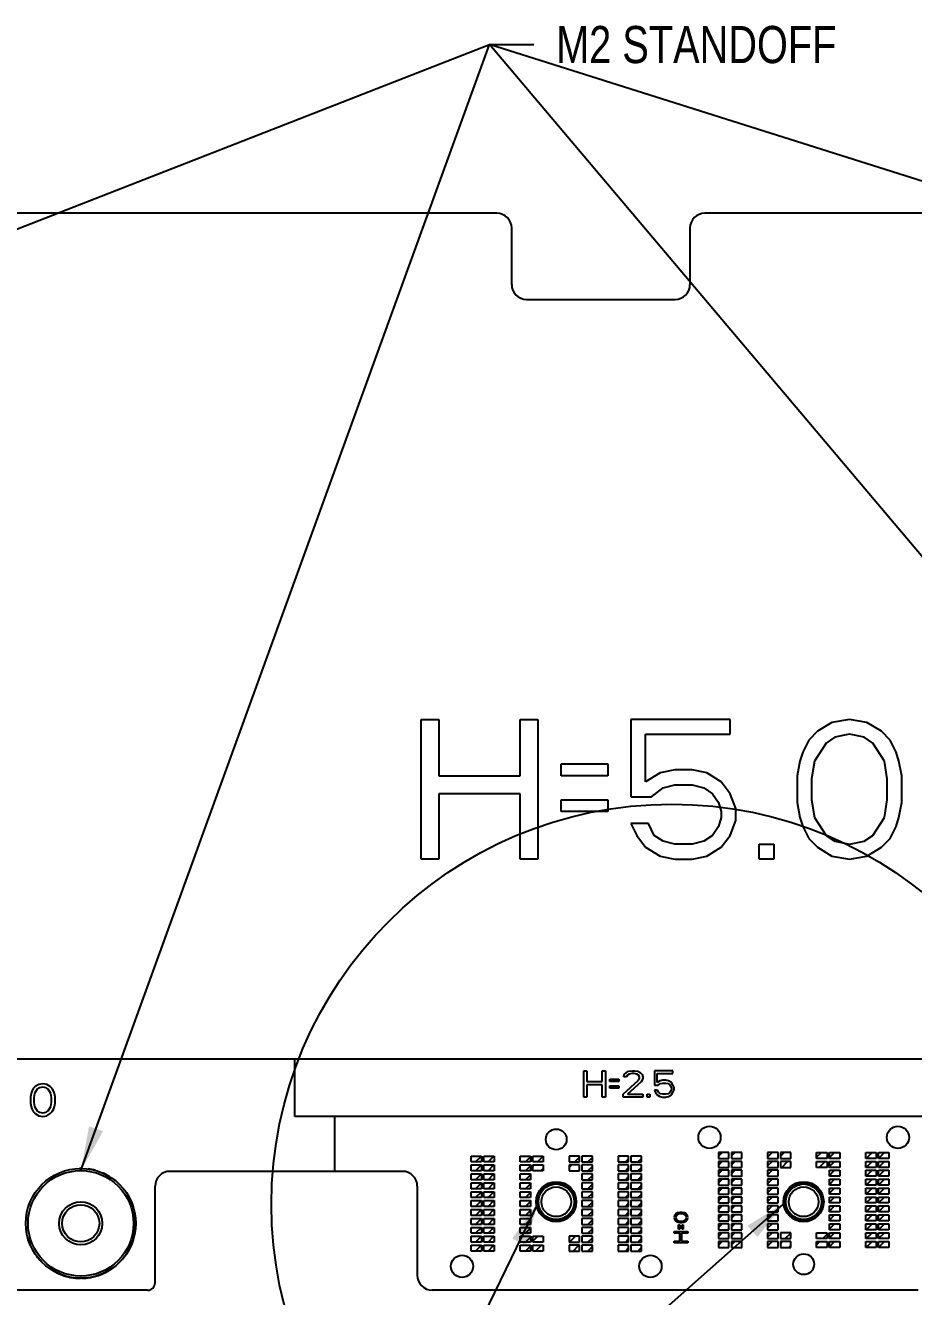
# Model space of a CAD drawing. Header units: millimetres. Extents: x 0 to 594, y 0 to 420.
# Drawn here: x 96.2 to 156, y 262.4 to 348 of the extents above; entities that cross this region are included whole.
import ezdxf

# ---------------------------------------------------------------- set-up
doc = ezdxf.new("R2010")
doc.units = ezdxf.units.MM
doc.header["$LTSCALE"] = 32.67
doc.layers.get('0').update_dxf_attribs({"linetype": 'CONTINUOUS'})
doc.layers.add('ASSEM_MEM', color=7, linetype='CONTINUOUS')
doc.styles.get("Standard").update_dxf_attribs({"font": 'txt', "width": 0.8})
doc.dimstyles.get("Standard").update_dxf_attribs({"dimtxt": 2.5, "dimasz": 3, "dimexe": 1.5, "dimexo": 1.2, "dimtad": 1, "dimdsep": 46, "dimtxsty": 'STANDARD', "dimblk": '_FILLED', "dimblk1": '_FILLED', "dimblk2": '_FILLED', "dimcen": 0.09, "dimazin": 2, "dimtol": 1, "dimtp": 0.01, "dimtm": 0.01, "dimtfac": 1, "dimtofl": 0, "dimtmove": 0, "dimatfit": 3, "dimldrblk": '_FILLED', "dimfxl": 1, "dimtolj": 1, "dimarcsym": 0})

# ---------------------------------------------------------------- blocks, each defined once
blk = doc.blocks.new('_FILLED')
at = {"color": 0, "linetype": 'BYBLOCK'}
blk.add_solid([(0, 0), (-1, 0.167), (-1, -0.167)], dxfattribs=at)

msp = doc.modelspace()

# ---------------------------------------------------------------- linework, layer by layer
at = {"color": 7, "linetype": 'CONTINUOUS'}
for centre, radius in [((139.731, 268.63), 26.941), ((99.957, 267.352), 3.7), ((99.957, 267.352), 3.55), ((131.957, 268.802), 1.25), ((131.957, 268.802), 1.2), ((131.957, 268.802), 1), ((148.607, 268.802), 1.25), ((148.607, 268.802), 1.2), ((148.607, 268.802), 1), ((99.957, 267.352), 1.45), ((99.957, 267.352), 1.25)]:
    msp.add_circle(centre, radius, dxfattribs=at)
at = {"layer": 'ASSEM_MEM', "color": 7, "linetype": 'CONTINUOUS'}
for p, q in [((127.957, 335.352), (77.507, 335.352)), ((192.157, 335.352), (141.957, 335.352)), ((128.957, 330.552), (128.957, 334.352)), ((140.957, 334.352), (140.957, 330.552)), ((129.957, 329.552), (139.957, 329.552)), ((122.871, 291.871), (122.871, 301.281)), ((122.871, 301.281), (124.047, 301.281)), ((124.047, 301.281), (124.047, 297.477)), ((129.537, 297.477), (129.537, 301.281)), ((129.537, 301.281), (130.713, 301.281)), ((130.713, 301.281), (130.713, 291.871)), ((136.986, 301.281), (136.986, 296.075)), ((143.652, 301.281), (136.986, 301.281)), ((143.652, 300.28), (143.652, 301.281)), ((151.689, 301.281), (150.513, 301.08)), ((152.866, 301.08), (151.689, 301.281)), ((149.533, 300.48), (148.945, 299.879)), ((150.513, 301.08), (149.533, 300.48)), ((153.846, 300.48), (152.866, 301.08)), ((154.434, 299.879), (153.846, 300.48)), ((137.966, 297.076), (137.966, 300.28)), ((137.966, 300.28), (143.652, 300.28)), ((148.945, 299.879), (148.553, 299.078)), ((150.121, 299.679), (149.337, 298.478)), ((150.709, 300.079), (150.121, 299.679)), ((151.689, 300.28), (150.709, 300.079)), ((152.67, 300.079), (151.689, 300.28)), ((153.258, 299.679), (152.67, 300.079)), ((154.042, 298.478), (153.258, 299.679)), ((154.826, 299.078), (154.434, 299.879)), ((148.553, 299.078), (148.357, 298.478)), ((155.022, 298.478), (154.826, 299.078)), ((132.281, 297.477), (132.281, 298.277)), ((132.281, 298.277), (135.418, 298.277)), ((135.418, 298.277), (135.418, 297.477)), ((139.927, 297.877), (138.947, 297.677)), ((141.103, 297.877), (139.927, 297.877)), ((142.083, 297.677), (141.103, 297.877)), ((148.357, 298.478), (148.161, 297.477)), ((149.337, 298.478), (149.141, 297.276)), ((154.238, 297.276), (154.042, 298.478)), ((155.218, 297.477), (155.022, 298.478)), ((124.047, 297.477), (129.537, 297.477)), ((135.418, 297.477), (132.281, 297.477)), ((138.947, 297.677), (137.966, 297.076)), ((143.064, 297.076), (142.083, 297.677)), ((143.652, 296.275), (143.064, 297.076)), ((148.161, 297.477), (148.161, 295.675)), ((149.141, 297.276), (149.141, 295.875)), ((154.238, 295.875), (154.238, 297.276)), ((155.218, 295.675), (155.218, 297.477)), ((124.047, 296.275), (124.047, 291.871)), ((129.537, 296.275), (124.047, 296.275)), ((129.537, 291.871), (129.537, 296.275)), ((138.359, 296.075), (139.143, 296.676)), ((139.143, 296.676), (139.927, 296.876)), ((139.927, 296.876), (141.103, 296.876)), ((141.103, 296.876), (141.887, 296.676)), ((141.887, 296.676), (142.475, 296.275)), ((142.475, 296.275), (142.867, 295.675)), ((144.044, 295.274), (143.652, 296.275)), ((132.281, 295.074), (132.281, 295.875)), ((132.281, 295.875), (135.418, 295.875)), ((135.418, 295.875), (135.418, 295.074)), ((136.986, 296.075), (138.359, 296.075)), ((142.867, 295.675), (143.064, 295.074)), ((144.044, 294.473), (144.044, 295.274)), ((148.161, 295.675), (148.357, 294.674)), ((149.141, 295.875), (149.337, 294.674)), ((154.042, 294.674), (154.238, 295.875)), ((155.022, 294.674), (155.218, 295.675)), ((135.418, 295.074), (132.281, 295.074)), ((143.064, 294.674), (142.867, 294.073)), ((143.064, 295.074), (143.064, 294.674)), ((143.652, 293.472), (144.044, 294.473)), ((148.357, 294.674), (148.553, 294.073)), ((149.337, 294.674), (150.121, 293.472)), ((153.258, 293.472), (154.042, 294.674)), ((154.826, 294.073), (155.022, 294.674)), ((136.986, 294.273), (137.378, 293.472)), ((138.162, 294.273), (136.986, 294.273)), ((138.555, 293.472), (138.162, 294.273)), ((142.867, 294.073), (142.475, 293.472)), ((148.553, 294.073), (148.945, 293.272)), ((154.434, 293.272), (154.826, 294.073)), ((137.378, 293.472), (137.966, 292.672)), ((139.143, 293.072), (138.555, 293.472)), ((139.927, 292.872), (139.143, 293.072)), ((141.103, 292.872), (139.927, 292.872)), ((141.887, 293.072), (141.103, 292.872)), ((142.475, 293.472), (141.887, 293.072)), ((143.064, 292.672), (143.652, 293.472)), ((145.612, 291.871), (145.612, 292.872)), ((145.612, 292.872), (146.592, 292.872)), ((146.592, 292.872), (146.592, 291.871)), ((148.945, 293.272), (149.533, 292.672)), ((150.121, 293.472), (150.709, 293.072)), ((150.709, 293.072), (151.689, 292.872)), ((151.689, 292.872), (152.67, 293.072)), ((152.67, 293.072), (153.258, 293.472)), ((153.846, 292.672), (154.434, 293.272)), ((124.047, 291.871), (122.871, 291.871)), ((130.713, 291.871), (129.537, 291.871)), ((137.966, 292.672), (138.947, 292.071)), ((138.947, 292.071), (139.927, 291.871)), ((139.927, 291.871), (141.103, 291.871)), ((141.103, 291.871), (142.083, 292.071)), ((142.083, 292.071), (143.064, 292.672)), ((146.592, 291.871), (145.612, 291.871)), ((149.533, 292.672), (150.513, 292.071)), ((150.513, 292.071), (151.689, 291.871)), ((151.689, 291.871), (152.866, 292.071)), ((152.866, 292.071), (153.846, 292.672)), ((75.507, 278.422), (167.257, 278.422)), ((114.357, 274.552), (114.357, 278.422)), ((133.804, 275.856), (133.804, 277.626)), ((133.804, 277.626), (134.025, 277.626)), ((134.025, 277.626), (134.025, 276.911)), ((135.057, 276.911), (135.057, 277.626)), ((135.057, 277.626), (135.279, 277.626)), ((135.279, 277.626), (135.279, 275.856)), ((136.496, 277.212), (136.532, 277.363)), ((136.532, 277.363), (136.68, 277.513)), ((136.68, 277.513), (136.827, 277.589)), ((136.754, 277.325), (136.68, 277.212)), ((136.864, 277.4), (136.754, 277.325)), ((136.827, 277.589), (137.086, 277.626)), ((137.049, 277.438), (136.864, 277.4)), ((137.196, 277.438), (137.049, 277.438)), ((137.086, 277.626), (137.233, 277.626)), ((137.381, 277.4), (137.196, 277.438)), ((137.233, 277.626), (137.454, 277.589)), ((137.491, 277.325), (137.381, 277.4)), ((137.454, 277.589), (137.602, 277.513)), ((137.565, 277.212), (137.491, 277.325)), ((137.602, 277.513), (137.749, 277.363)), ((137.749, 277.363), (137.786, 277.212)), ((138.561, 277.626), (138.561, 276.647)), ((139.814, 277.626), (138.561, 277.626)), ((138.745, 276.835), (138.745, 277.438)), ((138.745, 277.438), (139.814, 277.438)), ((139.814, 277.438), (139.814, 277.626)), ((96.758, 276.425), (96.667, 276.237)), ((96.896, 276.565), (96.758, 276.425)), ((97.125, 276.705), (96.896, 276.565)), ((97.171, 276.471), (97.033, 276.378)), ((97.4, 276.752), (97.125, 276.705)), ((97.4, 276.518), (97.171, 276.471)), ((97.675, 276.705), (97.4, 276.752)), ((97.629, 276.471), (97.4, 276.518)), ((97.767, 276.378), (97.629, 276.471)), ((97.904, 276.565), (97.675, 276.705)), ((98.042, 276.425), (97.904, 276.565)), ((98.133, 276.237), (98.042, 276.425)), ((134.025, 276.911), (135.057, 276.911)), ((134.025, 276.685), (134.025, 275.856)), ((135.057, 276.685), (134.025, 276.685)), ((135.057, 275.856), (135.057, 276.685)), ((135.574, 276.911), (135.574, 277.061)), ((135.574, 277.061), (136.164, 277.061)), ((136.164, 276.911), (135.574, 276.911)), ((135.574, 276.459), (135.574, 276.609)), ((135.574, 276.609), (136.164, 276.609)), ((136.164, 276.459), (135.574, 276.459)), ((136.164, 277.061), (136.164, 276.911)), ((136.164, 276.609), (136.164, 276.459)), ((136.459, 276.045), (137.491, 276.986)), ((136.68, 277.212), (136.496, 277.212)), ((137.676, 276.873), (136.754, 276.045)), ((137.491, 276.986), (137.565, 277.137)), ((137.565, 277.137), (137.565, 277.212)), ((137.749, 276.986), (137.676, 276.873)), ((137.786, 277.137), (137.749, 276.986)), ((137.786, 277.212), (137.786, 277.137)), ((138.561, 276.647), (138.819, 276.647)), ((138.929, 276.948), (138.745, 276.835)), ((138.819, 276.647), (138.966, 276.76)), ((139.114, 276.986), (138.929, 276.948)), ((138.966, 276.76), (139.114, 276.798)), ((139.335, 276.986), (139.114, 276.986)), ((139.114, 276.798), (139.335, 276.798)), ((139.519, 276.948), (139.335, 276.986)), ((139.335, 276.798), (139.482, 276.76)), ((139.482, 276.76), (139.593, 276.685)), ((139.704, 276.835), (139.519, 276.948)), ((139.593, 276.685), (139.667, 276.572)), ((139.667, 276.572), (139.704, 276.459)), ((139.814, 276.685), (139.704, 276.835)), ((139.704, 276.459), (139.704, 276.384)), ((139.888, 276.496), (139.814, 276.685)), ((139.888, 276.346), (139.888, 276.496)), ((96.621, 276.097), (96.575, 275.863)), ((96.575, 275.863), (96.575, 275.442)), ((96.667, 276.237), (96.621, 276.097)), ((96.85, 276.097), (96.804, 275.816)), ((96.804, 275.816), (96.804, 275.488)), ((97.033, 276.378), (96.85, 276.097)), ((97.95, 276.097), (97.767, 276.378)), ((97.996, 275.816), (97.95, 276.097)), ((97.996, 275.488), (97.996, 275.816)), ((98.179, 276.097), (98.133, 276.237)), ((98.225, 275.863), (98.179, 276.097)), ((98.225, 275.442), (98.225, 275.863)), ((134.025, 275.856), (133.804, 275.856)), ((135.279, 275.856), (135.057, 275.856)), ((136.459, 275.856), (136.459, 276.045)), ((137.786, 275.856), (136.459, 275.856)), ((136.754, 276.045), (137.786, 276.045)), ((137.786, 276.045), (137.786, 275.856)), ((138.081, 275.856), (138.081, 276.045)), ((138.081, 276.045), (138.266, 276.045)), ((138.266, 275.856), (138.081, 275.856)), ((138.266, 276.045), (138.266, 275.856)), ((138.561, 276.308), (138.634, 276.158)), ((138.782, 276.308), (138.561, 276.308)), ((138.634, 276.158), (138.745, 276.007)), ((138.745, 276.007), (138.929, 275.894)), ((138.856, 276.158), (138.782, 276.308)), ((138.966, 276.082), (138.856, 276.158)), ((138.929, 275.894), (139.114, 275.856)), ((139.114, 276.045), (138.966, 276.082)), ((139.335, 276.045), (139.114, 276.045)), ((139.114, 275.856), (139.335, 275.856)), ((139.482, 276.082), (139.335, 276.045)), ((139.335, 275.856), (139.519, 275.894)), ((139.593, 276.158), (139.482, 276.082)), ((139.519, 275.894), (139.704, 276.007)), ((139.667, 276.271), (139.593, 276.158)), ((139.704, 276.384), (139.667, 276.271)), ((139.704, 276.007), (139.814, 276.158)), ((139.814, 276.158), (139.888, 276.346)), ((96.575, 275.442), (96.621, 275.208)), ((96.621, 275.208), (96.667, 275.067)), ((96.667, 275.067), (96.758, 274.88)), ((96.758, 274.88), (96.896, 274.74)), ((96.804, 275.488), (96.85, 275.208)), ((96.85, 275.208), (97.033, 274.927)), ((96.896, 274.74), (97.125, 274.599)), ((97.033, 274.927), (97.171, 274.833)), ((97.171, 274.833), (97.4, 274.786)), ((97.4, 274.786), (97.629, 274.833)), ((97.629, 274.833), (97.767, 274.927)), ((97.675, 274.599), (97.904, 274.74)), ((97.767, 274.927), (97.95, 275.208)), ((97.904, 274.74), (98.042, 274.88)), ((97.95, 275.208), (97.996, 275.488)), ((98.042, 274.88), (98.133, 275.067)), ((98.133, 275.067), (98.179, 275.208)), ((98.179, 275.208), (98.225, 275.442)), ((97.125, 274.599), (97.4, 274.552)), ((97.4, 274.552), (97.675, 274.599)), ((167.257, 274.552), (114.357, 274.552)), ((117.057, 270.852), (117.057, 274.552)), ((126.227, 271.482), (126.227, 271.882)), ((126.227, 271.882), (126.927, 271.882)), ((126.927, 271.482), (126.227, 271.482)), ((126.527, 271.482), (126.927, 271.882)), ((126.927, 271.882), (126.927, 271.482)), ((127.087, 271.482), (127.087, 271.882)), ((127.087, 271.882), (127.787, 271.882)), ((127.787, 271.482), (127.087, 271.482)), ((127.367, 271.482), (127.767, 271.882)), ((127.787, 271.882), (127.787, 271.482)), ((129.527, 271.482), (129.527, 271.882)), ((129.527, 271.882), (130.227, 271.882)), ((130.227, 271.482), (129.527, 271.482)), ((129.887, 271.482), (130.227, 271.822)), ((130.227, 271.882), (130.227, 271.482)), ((130.387, 271.482), (130.387, 271.882)), ((130.387, 271.882), (131.087, 271.882)), ((131.087, 271.482), (130.387, 271.482)), ((130.687, 271.482), (131.087, 271.882)), ((131.087, 271.882), (131.087, 271.482)), ((132.827, 271.882), (132.827, 271.482)), ((133.527, 271.882), (132.827, 271.882)), ((132.827, 271.482), (133.527, 271.482)), ((133.207, 271.482), (133.527, 271.802)), ((133.527, 271.482), (133.527, 271.882)), ((133.687, 271.882), (133.687, 271.482)), ((134.387, 271.882), (133.687, 271.882)), ((133.687, 271.482), (134.387, 271.482)), ((134.088, 271.482), (134.387, 271.782)), ((134.387, 271.482), (134.387, 271.882)), ((136.127, 271.842), (136.168, 271.882)), ((136.127, 271.882), (136.127, 271.482)), ((136.827, 271.882), (136.127, 271.882)), ((136.127, 271.482), (136.827, 271.482)), ((136.608, 271.482), (136.827, 271.702)), ((136.827, 271.482), (136.827, 271.882)), ((136.987, 271.862), (137.008, 271.882)), ((136.987, 271.882), (136.987, 271.482)), ((137.687, 271.882), (136.987, 271.882)), ((136.987, 271.482), (137.687, 271.482)), ((137.448, 271.482), (137.687, 271.722)), ((137.687, 271.482), (137.687, 271.882)), ((142.882, 271.876), (143.128, 272.122)), ((142.882, 272.122), (142.882, 271.722)), ((143.582, 272.122), (142.882, 272.122)), ((142.882, 271.722), (143.582, 271.722)), ((142.882, 271.276), (143.128, 271.522)), ((142.882, 271.522), (142.882, 271.122)), ((143.582, 271.522), (142.882, 271.522)), ((143.568, 271.722), (143.582, 271.736)), ((143.582, 271.722), (143.582, 272.122)), ((143.582, 271.122), (143.582, 271.522)), ((143.742, 271.896), (143.968, 272.122)), ((143.742, 272.122), (143.742, 271.722)), ((144.442, 272.122), (143.742, 272.122)), ((143.742, 271.722), (144.442, 271.722)), ((143.742, 271.296), (143.968, 271.522)), ((143.742, 271.522), (143.742, 271.122)), ((144.442, 271.522), (143.742, 271.522)), ((144.408, 271.722), (144.442, 271.756)), ((144.442, 271.722), (144.442, 272.122)), ((144.442, 271.122), (144.442, 271.522)), ((146.182, 271.816), (146.488, 272.122)), ((146.182, 272.122), (146.182, 271.722)), ((146.882, 272.122), (146.182, 272.122)), ((146.182, 271.722), (146.882, 271.722)), ((146.182, 271.216), (146.488, 271.522)), ((146.182, 271.522), (146.182, 271.122)), ((146.882, 271.522), (146.182, 271.522)), ((146.882, 271.722), (146.882, 272.122)), ((146.882, 271.122), (146.882, 271.522)), ((147.042, 271.876), (147.288, 272.122)), ((147.042, 272.122), (147.042, 271.722)), ((147.742, 272.122), (147.042, 272.122)), ((147.042, 271.722), (147.742, 271.722)), ((147.042, 271.522), (147.042, 271.122)), ((147.742, 271.522), (147.042, 271.522)), ((147.128, 271.122), (147.528, 271.522)), ((147.728, 271.722), (147.742, 271.736)), ((147.742, 271.722), (147.742, 272.122)), ((147.742, 271.122), (147.742, 271.522)), ((149.482, 271.796), (149.808, 272.122)), ((149.482, 271.722), (149.482, 272.122)), ((149.482, 272.122), (150.182, 272.122)), ((150.182, 271.722), (149.482, 271.722)), ((149.482, 271.122), (149.482, 271.522)), ((149.482, 271.522), (150.182, 271.522)), ((149.648, 271.122), (150.048, 271.522)), ((150.182, 272.122), (150.182, 271.722)), ((150.182, 271.522), (150.182, 271.122)), ((150.342, 271.776), (150.688, 272.122)), ((150.342, 271.722), (150.342, 272.122)), ((150.342, 272.122), (151.042, 272.122)), ((151.042, 271.722), (150.342, 271.722)), ((150.342, 271.176), (150.688, 271.522)), ((150.342, 271.122), (150.342, 271.522)), ((150.342, 271.522), (151.042, 271.522)), ((151.042, 272.122), (151.042, 271.722)), ((151.042, 271.522), (151.042, 271.122)), ((152.782, 271.722), (152.782, 272.122)), ((152.782, 272.122), (153.482, 272.122)), ((153.482, 271.722), (152.782, 271.722)), ((152.782, 271.122), (152.782, 271.522)), ((152.782, 271.522), (153.482, 271.522)), ((152.809, 271.722), (153.209, 272.122)), ((152.809, 271.122), (153.209, 271.522)), ((153.482, 272.122), (153.482, 271.722)), ((153.482, 271.522), (153.482, 271.122)), ((153.642, 271.722), (153.642, 272.122)), ((153.642, 272.122), (154.342, 272.122)), ((154.342, 271.722), (153.642, 271.722)), ((153.642, 271.122), (153.642, 271.522)), ((153.642, 271.522), (154.342, 271.522)), ((153.649, 271.722), (154.049, 272.122)), ((153.649, 271.122), (154.049, 271.522)), ((154.342, 272.122), (154.342, 271.722)), ((154.342, 271.522), (154.342, 271.122)), ((121.607, 270.852), (105.957, 270.852)), ((126.227, 270.882), (126.227, 271.282)), ((126.227, 271.282), (126.927, 271.282)), ((126.927, 270.882), (126.227, 270.882)), ((126.227, 270.282), (126.227, 270.682)), ((126.227, 270.682), (126.927, 270.682)), ((126.527, 270.882), (126.927, 271.282)), ((126.527, 270.282), (126.927, 270.682)), ((126.927, 271.282), (126.927, 270.882)), ((126.927, 270.682), (126.927, 270.282)), ((127.087, 270.882), (127.087, 271.282)), ((127.087, 271.282), (127.787, 271.282)), ((127.787, 270.882), (127.087, 270.882)), ((127.087, 270.282), (127.087, 270.682)), ((127.087, 270.682), (127.787, 270.682)), ((127.367, 270.882), (127.767, 271.282)), ((127.367, 270.282), (127.767, 270.682)), ((127.787, 271.282), (127.787, 270.882)), ((127.787, 270.682), (127.787, 270.282)), ((129.527, 270.882), (129.527, 271.282)), ((129.527, 271.282), (130.227, 271.282)), ((130.227, 270.882), (129.527, 270.882)), ((129.527, 270.282), (129.527, 270.682)), ((129.527, 270.682), (130.227, 270.682)), ((129.887, 270.882), (130.227, 271.222)), ((129.887, 270.282), (130.227, 270.622)), ((130.227, 271.282), (130.227, 270.882)), ((130.227, 270.682), (130.227, 270.282)), ((130.387, 271.182), (130.487, 271.282)), ((130.387, 270.882), (130.387, 271.282)), ((130.387, 271.282), (131.087, 271.282)), ((131.087, 270.882), (130.387, 270.882)), ((130.927, 270.882), (131.087, 271.042)), ((131.087, 271.282), (131.087, 270.882)), ((132.827, 271.102), (133.007, 271.282)), ((132.827, 271.282), (132.827, 270.882)), ((133.527, 271.282), (132.827, 271.282)), ((132.827, 270.882), (133.527, 270.882)), ((133.447, 270.882), (133.527, 270.962)), ((133.527, 270.882), (133.527, 271.282)), ((133.687, 271.282), (133.687, 270.882)), ((134.387, 271.282), (133.687, 271.282)), ((133.687, 270.882), (134.387, 270.882)), ((133.687, 270.682), (133.687, 270.282)), ((134.387, 270.682), (133.687, 270.682)), ((134.088, 270.882), (134.387, 271.182)), ((134.088, 270.282), (134.387, 270.582)), ((134.387, 270.882), (134.387, 271.282)), ((134.387, 270.282), (134.387, 270.682)), ((136.127, 271.242), (136.168, 271.282)), ((136.127, 271.282), (136.127, 270.882)), ((136.827, 271.282), (136.127, 271.282)), ((136.127, 270.882), (136.827, 270.882)), ((136.127, 270.642), (136.168, 270.682)), ((136.127, 270.682), (136.127, 270.282)), ((136.827, 270.682), (136.127, 270.682)), ((136.608, 270.882), (136.827, 271.102)), ((136.608, 270.282), (136.827, 270.502)), ((136.827, 270.882), (136.827, 271.282)), ((136.827, 270.282), (136.827, 270.682)), ((136.987, 271.262), (137.008, 271.282)), ((136.987, 271.282), (136.987, 270.882)), ((137.687, 271.282), (136.987, 271.282)), ((136.987, 270.882), (137.687, 270.882)), ((136.987, 270.662), (137.008, 270.682)), ((136.987, 270.682), (136.987, 270.282)), ((137.687, 270.682), (136.987, 270.682)), ((137.448, 270.882), (137.687, 271.122)), ((137.448, 270.282), (137.687, 270.522)), ((137.687, 270.882), (137.687, 271.282)), ((137.687, 270.282), (137.687, 270.682)), ((142.882, 271.122), (143.582, 271.122)), ((142.882, 270.676), (143.128, 270.922)), ((142.882, 270.922), (142.882, 270.522)), ((143.582, 270.922), (142.882, 270.922)), ((142.882, 270.522), (143.582, 270.522)), ((143.568, 271.122), (143.582, 271.136)), ((143.568, 270.522), (143.582, 270.536)), ((143.582, 270.522), (143.582, 270.922)), ((143.742, 271.122), (144.442, 271.122)), ((143.742, 270.696), (143.968, 270.922)), ((143.742, 270.922), (143.742, 270.522)), ((144.442, 270.922), (143.742, 270.922)), ((143.742, 270.522), (144.442, 270.522)), ((144.408, 271.122), (144.442, 271.156)), ((144.408, 270.522), (144.442, 270.556)), ((144.442, 270.522), (144.442, 270.922)), ((146.182, 271.122), (146.882, 271.122)), ((146.182, 270.616), (146.488, 270.922)), ((146.182, 270.922), (146.182, 270.522)), ((146.882, 270.922), (146.182, 270.922)), ((146.182, 270.522), (146.882, 270.522)), ((146.882, 270.522), (146.882, 270.922)), ((147.042, 271.122), (147.742, 271.122)), ((150.182, 271.122), (149.482, 271.122)), ((151.042, 271.122), (150.342, 271.122)), ((150.342, 270.576), (150.688, 270.922)), ((150.342, 270.522), (150.342, 270.922)), ((150.342, 270.922), (151.042, 270.922)), ((151.042, 270.522), (150.342, 270.522)), ((151.042, 270.922), (151.042, 270.522)), ((153.482, 271.122), (152.782, 271.122)), ((152.782, 270.522), (152.782, 270.922)), ((152.782, 270.922), (153.482, 270.922)), ((153.482, 270.522), (152.782, 270.522)), ((152.809, 270.522), (153.209, 270.922)), ((153.482, 270.922), (153.482, 270.522)), ((154.342, 271.122), (153.642, 271.122)), ((153.642, 270.522), (153.642, 270.922)), ((153.642, 270.922), (154.342, 270.922)), ((154.342, 270.522), (153.642, 270.522)), ((153.649, 270.522), (154.049, 270.922)), ((154.342, 270.922), (154.342, 270.522)), ((104.957, 263.352), (104.957, 269.852)), ((122.607, 269.852), (122.607, 263.852)), ((126.927, 270.282), (126.227, 270.282)), ((126.227, 269.682), (126.227, 270.082)), ((126.227, 270.082), (126.927, 270.082)), ((126.927, 269.682), (126.227, 269.682)), ((126.527, 269.682), (126.927, 270.082)), ((126.927, 270.082), (126.927, 269.682)), ((127.787, 270.282), (127.087, 270.282)), ((127.087, 269.682), (127.087, 270.082)), ((127.087, 270.082), (127.787, 270.082)), ((127.787, 269.682), (127.087, 269.682)), ((127.367, 269.682), (127.767, 270.082)), ((127.787, 270.082), (127.787, 269.682)), ((130.227, 270.282), (129.527, 270.282)), ((129.527, 269.682), (129.527, 270.082)), ((129.527, 270.082), (130.227, 270.082)), ((130.227, 269.682), (129.527, 269.682)), ((129.887, 269.682), (130.227, 270.022)), ((130.227, 270.082), (130.227, 269.682)), ((133.687, 270.282), (134.387, 270.282)), ((133.687, 270.082), (133.687, 269.682)), ((134.387, 270.082), (133.687, 270.082)), ((133.687, 269.682), (134.387, 269.682)), ((134.088, 269.682), (134.387, 269.982)), ((134.387, 269.682), (134.387, 270.082)), ((136.127, 270.282), (136.827, 270.282)), ((136.127, 270.042), (136.168, 270.082)), ((136.127, 270.082), (136.127, 269.682)), ((136.827, 270.082), (136.127, 270.082)), ((136.127, 269.682), (136.827, 269.682)), ((136.608, 269.682), (136.827, 269.902)), ((136.827, 269.682), (136.827, 270.082)), ((136.987, 270.282), (137.687, 270.282)), ((136.987, 270.062), (137.008, 270.082)), ((136.987, 270.082), (136.987, 269.682)), ((137.687, 270.082), (136.987, 270.082)), ((136.987, 269.682), (137.687, 269.682)), ((137.448, 269.682), (137.687, 269.922)), ((137.687, 269.682), (137.687, 270.082)), ((142.882, 270.076), (143.128, 270.322)), ((142.882, 270.322), (142.882, 269.922)), ((143.582, 270.322), (142.882, 270.322)), ((142.882, 269.922), (143.582, 269.922)), ((142.882, 269.476), (143.128, 269.722)), ((142.882, 269.722), (142.882, 269.322)), ((143.582, 269.722), (142.882, 269.722)), ((143.568, 269.922), (143.582, 269.936)), ((143.582, 269.922), (143.582, 270.322)), ((143.582, 269.322), (143.582, 269.722)), ((143.742, 270.096), (143.968, 270.322)), ((143.742, 270.322), (143.742, 269.922)), ((144.442, 270.322), (143.742, 270.322)), ((143.742, 269.922), (144.442, 269.922)), ((143.742, 269.496), (143.968, 269.722)), ((143.742, 269.722), (143.742, 269.322)), ((144.442, 269.722), (143.742, 269.722)), ((144.408, 269.922), (144.442, 269.956)), ((144.442, 269.922), (144.442, 270.322)), ((144.442, 269.322), (144.442, 269.722)), ((146.182, 270.016), (146.488, 270.322)), ((146.182, 270.322), (146.182, 269.922)), ((146.882, 270.322), (146.182, 270.322)), ((146.182, 269.922), (146.882, 269.922)), ((146.182, 269.416), (146.488, 269.722)), ((146.182, 269.722), (146.182, 269.322)), ((146.882, 269.722), (146.182, 269.722)), ((146.882, 269.922), (146.882, 270.322)), ((146.882, 269.322), (146.882, 269.722)), ((150.342, 269.976), (150.688, 270.322)), ((150.342, 269.922), (150.342, 270.322)), ((150.342, 270.322), (151.042, 270.322)), ((151.042, 269.922), (150.342, 269.922)), ((150.342, 269.376), (150.688, 269.722)), ((150.342, 269.322), (150.342, 269.722)), ((150.342, 269.722), (151.042, 269.722)), ((151.042, 270.322), (151.042, 269.922)), ((151.042, 269.722), (151.042, 269.322)), ((152.782, 269.922), (152.782, 270.322)), ((152.782, 270.322), (153.482, 270.322)), ((153.482, 269.922), (152.782, 269.922)), ((152.782, 269.322), (152.782, 269.722)), ((152.782, 269.722), (153.482, 269.722)), ((152.809, 269.922), (153.209, 270.322)), ((152.809, 269.322), (153.209, 269.722)), ((153.482, 270.322), (153.482, 269.922)), ((153.482, 269.722), (153.482, 269.322)), ((153.642, 269.922), (153.642, 270.322)), ((153.642, 270.322), (154.342, 270.322)), ((154.342, 269.922), (153.642, 269.922)), ((153.642, 269.322), (153.642, 269.722)), ((153.642, 269.722), (154.342, 269.722)), ((153.649, 269.922), (154.049, 270.322)), ((153.649, 269.322), (154.049, 269.722)), ((154.342, 270.322), (154.342, 269.922)), ((154.342, 269.722), (154.342, 269.322)), ((126.227, 269.082), (126.227, 269.482)), ((126.227, 269.482), (126.927, 269.482)), ((126.927, 269.082), (126.227, 269.082)), ((126.227, 268.482), (126.227, 268.882)), ((126.227, 268.882), (126.927, 268.882)), ((126.527, 269.082), (126.927, 269.482)), ((126.527, 268.482), (126.927, 268.882)), ((126.927, 269.482), (126.927, 269.082)), ((126.927, 268.882), (126.927, 268.482)), ((127.087, 269.082), (127.087, 269.482)), ((127.087, 269.482), (127.787, 269.482)), ((127.787, 269.082), (127.087, 269.082)), ((127.087, 268.482), (127.087, 268.882)), ((127.087, 268.882), (127.787, 268.882)), ((127.367, 269.082), (127.767, 269.482)), ((127.367, 268.482), (127.767, 268.882)), ((127.787, 269.482), (127.787, 269.082)), ((127.787, 268.882), (127.787, 268.482)), ((129.527, 269.082), (129.527, 269.482)), ((129.527, 269.482), (130.227, 269.482)), ((130.227, 269.082), (129.527, 269.082)), ((129.527, 268.482), (129.527, 268.882)), ((129.527, 268.882), (130.227, 268.882)), ((129.887, 269.082), (130.227, 269.422)), ((129.887, 268.482), (130.227, 268.822)), ((130.227, 269.482), (130.227, 269.082)), ((130.227, 268.882), (130.227, 268.482)), ((133.687, 269.482), (133.687, 269.082)), ((134.387, 269.482), (133.687, 269.482)), ((133.687, 269.082), (134.387, 269.082)), ((133.687, 268.882), (133.687, 268.482)), ((134.387, 268.882), (133.687, 268.882)), ((134.088, 269.082), (134.387, 269.382)), ((134.088, 268.482), (134.387, 268.782)), ((134.387, 269.082), (134.387, 269.482)), ((134.387, 268.482), (134.387, 268.882)), ((136.127, 269.442), (136.168, 269.482)), ((136.127, 269.482), (136.127, 269.082)), ((136.827, 269.482), (136.127, 269.482)), ((136.127, 269.082), (136.827, 269.082)), ((136.127, 268.842), (136.168, 268.882)), ((136.127, 268.882), (136.127, 268.482)), ((136.827, 268.882), (136.127, 268.882)), ((136.608, 269.082), (136.827, 269.302)), ((136.827, 269.082), (136.827, 269.482)), ((136.827, 268.482), (136.827, 268.882)), ((136.987, 269.462), (137.008, 269.482)), ((136.987, 269.482), (136.987, 269.082)), ((137.687, 269.482), (136.987, 269.482)), ((136.987, 269.082), (137.687, 269.082)), ((136.987, 268.862), (137.008, 268.882)), ((136.987, 268.882), (136.987, 268.482)), ((137.687, 268.882), (136.987, 268.882)), ((137.448, 269.082), (137.687, 269.322)), ((137.448, 268.482), (137.687, 268.722)), ((137.687, 269.082), (137.687, 269.482)), ((137.687, 268.482), (137.687, 268.882)), ((142.882, 269.322), (143.582, 269.322)), ((142.882, 268.876), (143.128, 269.122)), ((142.882, 269.122), (142.882, 268.722)), ((143.582, 269.122), (142.882, 269.122)), ((142.882, 268.722), (143.582, 268.722)), ((143.568, 269.322), (143.582, 269.336)), ((143.568, 268.722), (143.582, 268.736)), ((143.582, 268.722), (143.582, 269.122)), ((143.742, 269.322), (144.442, 269.322)), ((143.742, 268.896), (143.968, 269.122)), ((143.742, 269.122), (143.742, 268.722)), ((144.442, 269.122), (143.742, 269.122)), ((143.742, 268.722), (144.442, 268.722)), ((144.408, 269.322), (144.442, 269.356)), ((144.408, 268.722), (144.442, 268.756)), ((144.442, 268.722), (144.442, 269.122)), ((146.182, 269.322), (146.882, 269.322)), ((146.182, 268.816), (146.488, 269.122)), ((146.182, 269.122), (146.182, 268.722)), ((146.882, 269.122), (146.182, 269.122)), ((146.182, 268.722), (146.882, 268.722)), ((146.882, 268.722), (146.882, 269.122)), ((151.042, 269.322), (150.342, 269.322)), ((150.342, 268.776), (150.688, 269.122)), ((150.342, 268.722), (150.342, 269.122)), ((150.342, 269.122), (151.042, 269.122)), ((151.042, 268.722), (150.342, 268.722)), ((151.042, 269.122), (151.042, 268.722)), ((153.482, 269.322), (152.782, 269.322)), ((152.782, 268.722), (152.782, 269.122)), ((152.782, 269.122), (153.482, 269.122)), ((153.482, 268.722), (152.782, 268.722)), ((152.809, 268.722), (153.209, 269.122)), ((153.482, 269.122), (153.482, 268.722)), ((154.342, 269.322), (153.642, 269.322)), ((153.642, 268.722), (153.642, 269.122)), ((153.642, 269.122), (154.342, 269.122)), ((154.342, 268.722), (153.642, 268.722)), ((153.649, 268.722), (154.049, 269.122)), ((154.342, 269.122), (154.342, 268.722)), ((126.927, 268.482), (126.227, 268.482)), ((126.227, 267.882), (126.227, 268.282)), ((126.227, 268.282), (126.927, 268.282)), ((126.927, 267.882), (126.227, 267.882)), ((126.527, 267.882), (126.927, 268.282)), ((126.927, 268.282), (126.927, 267.882)), ((127.787, 268.482), (127.087, 268.482)), ((127.087, 267.882), (127.087, 268.282)), ((127.087, 268.282), (127.787, 268.282)), ((127.787, 267.882), (127.087, 267.882)), ((127.367, 267.882), (127.767, 268.282)), ((127.787, 268.282), (127.787, 267.882)), ((130.227, 268.482), (129.527, 268.482)), ((129.527, 267.882), (129.527, 268.282)), ((129.527, 268.282), (130.227, 268.282)), ((130.227, 267.882), (129.527, 267.882)), ((129.887, 267.882), (130.227, 268.222)), ((130.227, 268.282), (130.227, 267.882)), ((133.687, 268.482), (134.387, 268.482)), ((133.687, 268.282), (133.687, 267.882)), ((134.387, 268.282), (133.687, 268.282)), ((133.687, 267.882), (134.387, 267.882)), ((134.088, 267.882), (134.387, 268.182)), ((134.387, 267.882), (134.387, 268.282)), ((136.127, 268.482), (136.827, 268.482)), ((136.127, 268.242), (136.168, 268.282)), ((136.127, 268.282), (136.127, 267.882)), ((136.827, 268.282), (136.127, 268.282)), ((136.127, 267.882), (136.827, 267.882)), ((136.608, 268.482), (136.827, 268.702)), ((136.608, 267.882), (136.827, 268.102)), ((136.827, 267.882), (136.827, 268.282)), ((136.987, 268.482), (137.687, 268.482)), ((136.987, 268.262), (137.008, 268.282)), ((136.987, 268.282), (136.987, 267.882)), ((137.687, 268.282), (136.987, 268.282)), ((136.987, 267.882), (137.687, 267.882)), ((137.448, 267.882), (137.687, 268.122)), ((137.687, 267.882), (137.687, 268.282)), ((139.978, 267.956), (139.92, 267.861)), ((140.036, 268.013), (139.978, 267.956)), ((140.055, 267.899), (140.017, 267.842)), ((140.113, 268.051), (140.036, 268.013)), ((140.171, 267.975), (140.055, 267.899)), ((140.171, 268.069), (140.113, 268.051)), ((140.268, 268.088), (140.171, 268.069)), ((140.288, 267.994), (140.171, 267.975)), ((140.442, 268.088), (140.268, 268.088)), ((140.423, 267.994), (140.288, 267.994)), ((140.539, 267.975), (140.423, 267.994)), ((140.539, 268.069), (140.442, 268.088)), ((140.597, 268.051), (140.539, 268.069)), ((140.655, 267.899), (140.539, 267.975)), ((140.675, 268.013), (140.597, 268.051)), ((140.694, 267.842), (140.655, 267.899)), ((140.733, 267.956), (140.675, 268.013)), ((140.791, 267.861), (140.733, 267.956)), ((142.882, 268.276), (143.128, 268.522)), ((142.882, 268.522), (142.882, 268.122)), ((143.582, 268.522), (142.882, 268.522)), ((142.882, 268.122), (143.582, 268.122)), ((142.882, 267.676), (143.128, 267.922)), ((142.882, 267.922), (142.882, 267.522)), ((143.582, 267.922), (142.882, 267.922)), ((143.568, 268.122), (143.582, 268.136)), ((143.582, 268.122), (143.582, 268.522)), ((143.582, 267.522), (143.582, 267.922)), ((143.742, 268.296), (143.968, 268.522)), ((143.742, 268.522), (143.742, 268.122)), ((144.442, 268.522), (143.742, 268.522)), ((143.742, 268.122), (144.442, 268.122)), ((143.742, 267.696), (143.968, 267.922)), ((143.742, 267.922), (143.742, 267.522)), ((144.442, 267.922), (143.742, 267.922)), ((144.408, 268.122), (144.442, 268.156)), ((144.442, 268.122), (144.442, 268.522)), ((144.442, 267.522), (144.442, 267.922)), ((146.182, 268.216), (146.488, 268.522)), ((146.182, 268.522), (146.182, 268.122)), ((146.882, 268.522), (146.182, 268.522)), ((146.182, 268.122), (146.882, 268.122)), ((146.182, 267.616), (146.488, 267.922)), ((146.182, 267.922), (146.182, 267.522)), ((146.882, 267.922), (146.182, 267.922)), ((146.882, 268.122), (146.882, 268.522)), ((146.882, 267.522), (146.882, 267.922)), ((150.342, 268.176), (150.688, 268.522)), ((150.342, 268.122), (150.342, 268.522)), ((150.342, 268.522), (151.042, 268.522)), ((151.042, 268.122), (150.342, 268.122)), ((150.342, 267.576), (150.688, 267.922)), ((150.342, 267.522), (150.342, 267.922)), ((150.342, 267.922), (151.042, 267.922)), ((151.042, 268.522), (151.042, 268.122)), ((151.042, 267.922), (151.042, 267.522)), ((152.782, 268.122), (152.782, 268.522)), ((152.782, 268.522), (153.482, 268.522)), ((153.482, 268.122), (152.782, 268.122)), ((152.782, 267.522), (152.782, 267.922)), ((152.782, 267.922), (153.482, 267.922)), ((152.809, 268.122), (153.209, 268.522)), ((152.809, 267.522), (153.209, 267.922)), ((153.482, 268.522), (153.482, 268.122)), ((153.482, 267.922), (153.482, 267.522)), ((153.642, 268.122), (153.642, 268.522)), ((153.642, 268.522), (154.342, 268.522)), ((154.342, 268.122), (153.642, 268.122)), ((153.642, 267.522), (153.642, 267.922)), ((153.642, 267.922), (154.342, 267.922)), ((153.649, 268.122), (154.049, 268.522)), ((153.649, 267.522), (154.049, 267.922)), ((154.342, 268.522), (154.342, 268.122)), ((154.342, 267.922), (154.342, 267.522)), ((126.227, 267.282), (126.227, 267.682)), ((126.227, 267.682), (126.927, 267.682)), ((126.927, 267.282), (126.227, 267.282)), ((126.227, 266.682), (126.227, 267.082)), ((126.227, 267.082), (126.927, 267.082)), ((126.527, 267.282), (126.927, 267.682)), ((126.527, 266.682), (126.927, 267.082)), ((126.927, 267.682), (126.927, 267.282)), ((126.927, 267.082), (126.927, 266.682)), ((127.087, 267.282), (127.087, 267.682)), ((127.087, 267.682), (127.787, 267.682)), ((127.787, 267.282), (127.087, 267.282)), ((127.087, 266.682), (127.087, 267.082)), ((127.087, 267.082), (127.787, 267.082)), ((127.367, 267.282), (127.767, 267.682)), ((127.367, 266.682), (127.767, 267.082)), ((127.787, 267.682), (127.787, 267.282)), ((127.787, 267.082), (127.787, 266.682)), ((129.527, 267.282), (129.527, 267.682)), ((129.527, 267.682), (130.227, 267.682)), ((130.227, 267.282), (129.527, 267.282)), ((129.527, 266.682), (129.527, 267.082)), ((129.527, 267.082), (130.227, 267.082)), ((129.887, 267.282), (130.227, 267.622)), ((129.887, 266.682), (130.227, 267.022)), ((130.227, 267.682), (130.227, 267.282)), ((130.227, 267.082), (130.227, 266.682)), ((133.687, 267.682), (133.687, 267.282)), ((134.387, 267.682), (133.687, 267.682)), ((133.687, 267.282), (134.387, 267.282)), ((133.687, 267.082), (133.687, 266.682)), ((134.387, 267.082), (133.687, 267.082)), ((134.088, 267.282), (134.387, 267.582)), ((134.387, 267.282), (134.387, 267.682)), ((134.387, 266.682), (134.387, 267.082)), ((136.127, 267.642), (136.168, 267.682)), ((136.127, 267.682), (136.127, 267.282)), ((136.827, 267.682), (136.127, 267.682)), ((136.127, 267.282), (136.827, 267.282)), ((136.127, 267.042), (136.168, 267.082)), ((136.127, 267.082), (136.127, 266.682)), ((136.827, 267.082), (136.127, 267.082)), ((136.608, 267.282), (136.827, 267.502)), ((136.827, 267.282), (136.827, 267.682)), ((136.827, 266.682), (136.827, 267.082)), ((136.987, 267.662), (137.008, 267.682)), ((136.987, 267.682), (136.987, 267.282)), ((137.687, 267.682), (136.987, 267.682)), ((136.987, 267.282), (137.687, 267.282)), ((136.987, 267.062), (137.008, 267.082)), ((136.987, 267.082), (136.987, 266.682)), ((137.687, 267.082), (136.987, 267.082)), ((137.448, 267.282), (137.687, 267.522)), ((137.687, 267.282), (137.687, 267.682)), ((137.687, 266.682), (137.687, 267.082)), ((139.92, 267.861), (139.9, 267.747)), ((139.9, 267.747), (139.92, 267.633)), ((139.92, 267.633), (139.978, 267.539)), ((139.978, 267.539), (140.036, 267.482)), ((140.017, 267.842), (139.997, 267.747)), ((139.997, 267.747), (140.017, 267.652)), ((140.017, 267.652), (140.055, 267.596)), ((140.036, 267.482), (140.113, 267.444)), ((140.055, 267.596), (140.171, 267.52)), ((140.113, 267.444), (140.171, 267.425)), ((140.171, 267.52), (140.288, 267.501)), ((140.171, 267.425), (140.268, 267.406)), ((140.191, 266.951), (140.191, 267.254)), ((140.191, 267.254), (140.268, 267.254)), ((140.268, 267.406), (140.442, 267.406)), ((140.268, 267.254), (140.268, 266.951)), ((140.288, 267.501), (140.423, 267.501)), ((140.423, 267.501), (140.539, 267.52)), ((140.423, 266.951), (140.423, 267.254)), ((140.423, 267.254), (140.501, 267.254)), ((140.442, 267.406), (140.539, 267.425)), ((140.501, 267.254), (140.501, 266.951)), ((140.539, 267.52), (140.655, 267.596)), ((140.539, 267.425), (140.597, 267.444)), ((140.597, 267.444), (140.675, 267.482)), ((140.655, 267.596), (140.694, 267.652)), ((140.675, 267.482), (140.733, 267.539)), ((140.714, 267.747), (140.694, 267.842)), ((140.694, 267.652), (140.714, 267.747)), ((140.733, 267.539), (140.791, 267.633)), ((140.81, 267.747), (140.791, 267.861)), ((140.791, 267.633), (140.81, 267.747)), ((142.882, 267.522), (143.582, 267.522)), ((142.882, 267.076), (143.128, 267.322)), ((142.882, 267.322), (142.882, 266.922)), ((143.582, 267.322), (142.882, 267.322)), ((143.568, 267.522), (143.582, 267.536)), ((143.582, 266.922), (143.582, 267.322)), ((143.742, 267.522), (144.442, 267.522)), ((143.742, 267.096), (143.968, 267.322)), ((143.742, 267.322), (143.742, 266.922)), ((144.442, 267.322), (143.742, 267.322)), ((144.408, 267.522), (144.442, 267.556)), ((144.442, 266.922), (144.442, 267.322)), ((146.182, 267.522), (146.882, 267.522)), ((146.182, 267.016), (146.488, 267.322)), ((146.182, 267.322), (146.182, 266.922)), ((146.882, 267.322), (146.182, 267.322)), ((146.882, 266.922), (146.882, 267.322)), ((151.042, 267.522), (150.342, 267.522)), ((150.342, 266.976), (150.688, 267.322)), ((150.342, 266.922), (150.342, 267.322)), ((150.342, 267.322), (151.042, 267.322)), ((151.042, 267.322), (151.042, 266.922)), ((153.482, 267.522), (152.782, 267.522)), ((152.782, 266.922), (152.782, 267.322)), ((152.782, 267.322), (153.482, 267.322)), ((152.809, 266.922), (153.209, 267.322)), ((153.482, 267.322), (153.482, 266.922)), ((154.342, 267.522), (153.642, 267.522)), ((153.642, 266.922), (153.642, 267.322)), ((153.642, 267.322), (154.342, 267.322)), ((153.649, 266.922), (154.049, 267.322)), ((154.342, 267.322), (154.342, 266.922)), ((126.927, 266.682), (126.227, 266.682)), ((126.227, 266.082), (126.227, 266.482)), ((126.227, 266.482), (126.927, 266.482)), ((126.527, 266.082), (126.927, 266.482)), ((126.927, 266.482), (126.927, 266.082)), ((127.787, 266.682), (127.087, 266.682)), ((127.087, 266.082), (127.087, 266.482)), ((127.087, 266.482), (127.787, 266.482)), ((127.367, 266.082), (127.767, 266.482)), ((127.787, 266.482), (127.787, 266.082)), ((130.227, 266.682), (129.527, 266.682)), ((129.527, 266.082), (129.527, 266.482)), ((129.527, 266.482), (130.227, 266.482)), ((129.887, 266.082), (130.227, 266.422)), ((130.227, 266.482), (130.227, 266.082)), ((130.387, 266.142), (130.728, 266.482)), ((130.387, 266.082), (130.387, 266.482)), ((130.387, 266.482), (131.087, 266.482)), ((131.087, 266.482), (131.087, 266.082)), ((132.827, 266.482), (132.827, 266.082)), ((133.527, 266.482), (132.827, 266.482)), ((132.848, 266.082), (133.248, 266.482)), ((133.527, 266.082), (133.527, 266.482)), ((133.687, 266.682), (134.387, 266.682)), ((133.687, 266.482), (133.687, 266.082)), ((134.387, 266.482), (133.687, 266.482)), ((134.088, 266.682), (134.387, 266.982)), ((134.088, 266.082), (134.387, 266.382)), ((134.387, 266.082), (134.387, 266.482)), ((136.127, 266.682), (136.827, 266.682)), ((136.127, 266.442), (136.168, 266.482)), ((136.127, 266.482), (136.127, 266.082)), ((136.827, 266.482), (136.127, 266.482)), ((136.608, 266.682), (136.827, 266.902)), ((136.608, 266.082), (136.827, 266.302)), ((136.827, 266.082), (136.827, 266.482)), ((136.987, 266.682), (137.687, 266.682)), ((136.987, 266.462), (137.008, 266.482)), ((136.987, 266.482), (136.987, 266.082)), ((137.687, 266.482), (136.987, 266.482)), ((137.448, 266.682), (137.687, 266.922)), ((137.448, 266.082), (137.687, 266.322)), ((137.687, 266.082), (137.687, 266.482)), ((139.9, 266.686), (139.9, 266.799)), ((139.9, 266.799), (140.81, 266.799)), ((140.268, 266.686), (139.9, 266.686)), ((139.9, 266.041), (139.9, 266.155)), ((139.9, 266.155), (140.268, 266.155)), ((140.268, 266.951), (140.191, 266.951)), ((140.268, 266.155), (140.268, 266.686)), ((140.384, 266.686), (140.384, 266.155)), ((140.81, 266.686), (140.384, 266.686)), ((140.384, 266.155), (140.81, 266.155)), ((140.501, 266.951), (140.423, 266.951)), ((140.81, 266.799), (140.81, 266.686)), ((140.81, 266.155), (140.81, 266.041)), ((142.882, 266.922), (143.582, 266.922)), ((142.882, 266.476), (143.128, 266.722)), ((142.882, 266.722), (142.882, 266.322)), ((143.582, 266.722), (142.882, 266.722)), ((142.882, 266.322), (143.582, 266.322)), ((143.568, 266.922), (143.582, 266.936)), ((143.568, 266.322), (143.582, 266.336)), ((143.582, 266.322), (143.582, 266.722)), ((143.742, 266.922), (144.442, 266.922)), ((143.742, 266.496), (143.968, 266.722)), ((143.742, 266.722), (143.742, 266.322)), ((144.442, 266.722), (143.742, 266.722)), ((143.742, 266.322), (144.442, 266.322)), ((144.408, 266.922), (144.442, 266.956)), ((144.408, 266.322), (144.442, 266.356)), ((144.442, 266.322), (144.442, 266.722)), ((146.182, 266.922), (146.882, 266.922)), ((146.182, 266.416), (146.488, 266.722)), ((146.182, 266.722), (146.182, 266.322)), ((146.882, 266.722), (146.182, 266.722)), ((146.182, 266.322), (146.882, 266.322)), ((146.882, 266.322), (146.882, 266.722)), ((147.042, 266.722), (147.042, 266.322)), ((147.742, 266.722), (147.042, 266.722)), ((147.042, 266.322), (147.742, 266.322)), ((147.368, 266.322), (147.742, 266.696)), ((147.742, 266.322), (147.742, 266.722)), ((149.482, 266.322), (149.482, 266.722)), ((149.482, 266.722), (150.182, 266.722)), ((150.182, 266.322), (149.482, 266.322)), ((149.889, 266.322), (150.182, 266.616)), ((150.182, 266.722), (150.182, 266.322)), ((151.042, 266.922), (150.342, 266.922)), ((150.342, 266.376), (150.688, 266.722)), ((150.342, 266.322), (150.342, 266.722)), ((150.342, 266.722), (151.042, 266.722)), ((151.042, 266.322), (150.342, 266.322)), ((151.042, 266.722), (151.042, 266.322)), ((153.482, 266.922), (152.782, 266.922)), ((152.782, 266.322), (152.782, 266.722)), ((152.782, 266.722), (153.482, 266.722)), ((153.482, 266.322), (152.782, 266.322)), ((152.809, 266.322), (153.209, 266.722)), ((153.482, 266.722), (153.482, 266.322)), ((154.342, 266.922), (153.642, 266.922)), ((153.642, 266.322), (153.642, 266.722)), ((153.642, 266.722), (154.342, 266.722)), ((154.342, 266.322), (153.642, 266.322)), ((153.649, 266.322), (154.049, 266.722)), ((154.342, 266.722), (154.342, 266.322)), ((126.927, 266.082), (126.227, 266.082)), ((126.227, 265.482), (126.227, 265.882)), ((126.227, 265.882), (126.927, 265.882)), ((126.927, 265.482), (126.227, 265.482)), ((126.527, 265.482), (126.927, 265.882)), ((126.927, 265.882), (126.927, 265.482)), ((127.787, 266.082), (127.087, 266.082)), ((127.087, 265.482), (127.087, 265.882)), ((127.087, 265.882), (127.787, 265.882)), ((127.787, 265.482), (127.087, 265.482)), ((127.367, 265.482), (127.767, 265.882)), ((127.787, 265.882), (127.787, 265.482)), ((130.227, 266.082), (129.527, 266.082)), ((129.527, 265.482), (129.527, 265.882)), ((129.527, 265.882), (130.227, 265.882)), ((130.227, 265.482), (129.527, 265.482)), ((129.887, 265.482), (130.227, 265.822)), ((130.227, 265.882), (130.227, 265.482)), ((131.087, 266.082), (130.387, 266.082)), ((130.387, 265.482), (130.387, 265.882)), ((130.387, 265.882), (131.087, 265.882)), ((131.087, 265.482), (130.387, 265.482)), ((130.568, 265.482), (130.968, 265.882)), ((131.087, 265.882), (131.087, 265.482)), ((132.827, 266.082), (133.527, 266.082)), ((132.827, 265.882), (132.827, 265.482)), ((133.527, 265.882), (132.827, 265.882)), ((132.827, 265.482), (133.527, 265.482)), ((133.088, 265.482), (133.488, 265.882)), ((133.527, 265.482), (133.527, 265.882)), ((133.687, 266.082), (134.387, 266.082)), ((133.687, 265.882), (133.687, 265.482)), ((134.387, 265.882), (133.687, 265.882)), ((133.687, 265.482), (134.387, 265.482)), ((134.088, 265.482), (134.387, 265.782)), ((134.387, 265.482), (134.387, 265.882)), ((136.127, 266.082), (136.827, 266.082)), ((136.127, 265.842), (136.168, 265.882)), ((136.127, 265.882), (136.127, 265.482)), ((136.827, 265.882), (136.127, 265.882)), ((136.127, 265.482), (136.827, 265.482)), ((136.608, 265.482), (136.827, 265.702)), ((136.827, 265.482), (136.827, 265.882)), ((136.987, 266.082), (137.687, 266.082)), ((136.987, 265.862), (137.008, 265.882)), ((136.987, 265.882), (136.987, 265.482)), ((137.687, 265.882), (136.987, 265.882)), ((136.987, 265.482), (137.687, 265.482)), ((137.448, 265.482), (137.687, 265.722)), ((137.687, 265.482), (137.687, 265.882)), ((140.81, 266.041), (139.9, 266.041)), ((142.882, 265.876), (143.128, 266.122)), ((142.882, 266.122), (142.882, 265.722)), ((143.582, 266.122), (142.882, 266.122)), ((142.882, 265.722), (143.582, 265.722)), ((143.568, 265.722), (143.582, 265.736)), ((143.582, 265.722), (143.582, 266.122)), ((143.742, 265.896), (143.968, 266.122)), ((143.742, 266.122), (143.742, 265.722)), ((144.442, 266.122), (143.742, 266.122)), ((143.742, 265.722), (144.442, 265.722)), ((144.408, 265.722), (144.442, 265.756)), ((144.442, 265.722), (144.442, 266.122)), ((146.182, 265.816), (146.488, 266.122)), ((146.182, 266.122), (146.182, 265.722)), ((146.882, 266.122), (146.182, 266.122)), ((146.182, 265.722), (146.882, 265.722)), ((146.882, 265.722), (146.882, 266.122)), ((147.042, 265.996), (147.168, 266.122)), ((147.042, 266.122), (147.042, 265.722)), ((147.742, 266.122), (147.042, 266.122)), ((147.042, 265.722), (147.742, 265.722)), ((147.608, 265.722), (147.742, 265.856)), ((147.742, 265.722), (147.742, 266.122)), ((149.482, 265.916), (149.689, 266.122)), ((149.482, 265.722), (149.482, 266.122)), ((149.482, 266.122), (150.182, 266.122)), ((150.182, 265.722), (149.482, 265.722)), ((150.129, 265.722), (150.182, 265.776)), ((150.182, 266.122), (150.182, 265.722)), ((150.342, 265.776), (150.688, 266.122)), ((150.342, 265.722), (150.342, 266.122)), ((150.342, 266.122), (151.042, 266.122)), ((151.042, 265.722), (150.342, 265.722)), ((151.042, 266.122), (151.042, 265.722)), ((152.782, 265.722), (152.782, 266.122)), ((152.782, 266.122), (153.482, 266.122)), ((153.482, 265.722), (152.782, 265.722)), ((152.809, 265.722), (153.209, 266.122)), ((153.482, 266.122), (153.482, 265.722)), ((153.642, 265.722), (153.642, 266.122)), ((153.642, 266.122), (154.342, 266.122)), ((154.342, 265.722), (153.642, 265.722)), ((153.649, 265.722), (154.049, 266.122)), ((154.342, 266.122), (154.342, 265.722)), ((104.457, 262.852), (88.007, 262.852)), ((156.307, 262.852), (123.607, 262.852))]:
    msp.add_line(p, q, dxfattribs=at)
for centre, radius in [((142.272, 273.142), 0.75), ((154.952, 273.142), 0.75), ((131.957, 273.002), 0.7), ((131.957, 268.802), 1.35), ((148.607, 268.802), 1.35), ((148.612, 264.602), 0.7), ((125.617, 264.462), 0.75), ((138.297, 264.462), 0.75)]:
    msp.add_circle(centre, radius, dxfattribs=at)
for centre, radius, start, end in [((127.957, 334.352), 1, 0, 90), ((141.957, 334.352), 1, 90, 180), ((129.957, 330.552), 1, 180, 270), ((139.957, 330.552), 1, 270, 360), ((99.957, 267.352), 3.7, 89.81187, 91.2), ((99.957, 267.352), 3.7, 74.4255, 82.2159), ((99.957, 267.352), 3.7, 58.93429, 66.64751), ((105.957, 269.852), 1, 90, 180), ((121.607, 269.852), 1, 0, 90), ((99.957, 267.352), 3.7, 51.30624, 51.68369), ((99.957, 267.352), 3.7, 43.84854, 44.19702), ((99.957, 267.352), 3.7, 313.8509, 36.80067), ((99.957, 267.352), 3.7, 194.67597, 201.9195), ((99.957, 267.352), 3.7, 216.48504, 223.83642), ((99.957, 267.352), 3.7, 239.26723, 262.20024), ((99.957, 267.352), 3.7, 262.52049, 269.81232), ((99.957, 267.352), 3.7, 271.2, 306.48635), ((123.607, 263.852), 1, 180, 270), ((104.457, 263.352), 0.5, 270, 360)]:
    msp.add_arc(centre, radius, start, end, dxfattribs=at)

# ---------------------------------------------------------------- texts
at = {"color": 7, "linetype": 'CONTINUOUS', "insert": (130.458, 347.964), "char_height": 2.5, "width": 26, "attachment_point": 1, "line_spacing_factor": 0.9}
msp.add_mtext('  M2 STANDOFF', dxfattribs=at)

# ---------------------------------------------------------------- leaders
at = {"color": 7, "linetype": 'CONTINUOUS'}
for points in [[(79.309, 327.902), (127.458, 346.714), (130.458, 346.714)], [(99.965, 270.902), (127.458, 346.714), (130.458, 346.714)], [(186.929, 327.902), (127.458, 346.714), (130.458, 346.714)], [(183.865, 279.902), (127.458, 346.714), (130.458, 346.714)], [(147.407, 268.802), (118.179, 242.914), (115.179, 242.914)], [(130.757, 268.802), (118.179, 242.914), (115.179, 242.914)]]:
    msp.add_leader(points, dimstyle='STANDARD', override={"dimtad": 0}, dxfattribs=at)

doc.saveas('drawing.dxf')
